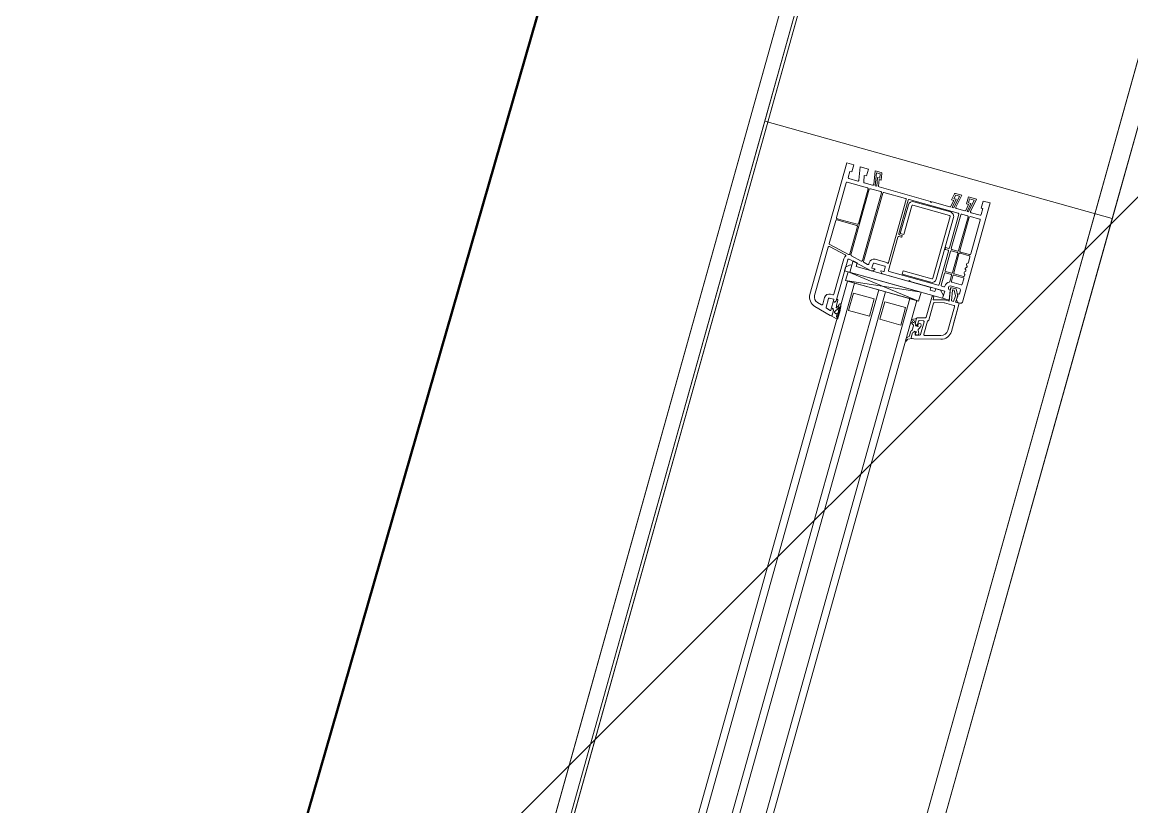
# Model space of a CAD drawing. Header units: metres. Extents: x -207 to 292, y -187 to 169.
# Drawn here: x -26.699 to -26.084, y -122.059 to -121.624 of the extents above; entities that cross this region are included whole.
import ezdxf

# ---------------------------------------------------------------- set-up
doc = ezdxf.new("R2010")
doc.units = ezdxf.units.M
for name, color, linetype, lineweight in [('A-DETL-GENF', 7, 'Continuous', 9), ('A-DOOR', 7, 'Continuous', 9), ('A-FLOR', 7, 'Continuous', 9), ('A-ROOF', 7, 'Continuous', 9), ('A-ROOF-PATT', 7, 'Continuous', 9), ('A-WALL', 7, 'Continuous', 9), ('C-BLDG-PADS', 7, 'Continuous', 9), ('C-TOPO', 7, 'Continuous', 9), ('edificios', 7, 'Continuous', 50), ('I-WALL', 7, 'Continuous', 9)]:
    doc.layers.add(name, color=color, linetype=linetype, lineweight=lineweight)
doc.layers.add('PR10-ARQ-PL-001-Emplazamiento-C-1_dwg', color=7, linetype='Continuous', lineweight=9, true_color=0x767676)

# ---------------------------------------------------------------- blocks, each defined once
blk = doc.blocks.new('Doors_GEALAN_S9000_Front-Door_With_Fixed-Glazing_0001 - FD_1_5-2126884-PLANTA EMPLAZAMIENTO ACTUALIZADO')
at = {"layer": 'A-DETL-GENF'}
for p, q in [((0.64935, 0.05), (0.725, 0.05)), ((0.725, 0.05), (0.725, 0.046)), ((0.641, 0.03603), (0.64355, 0.04555)), ((0.64616, 0.04485), (0.64548, 0.04233)), ((0.6773, 0.0473), (0.64935, 0.0473)), ((0.67574, 0.03704), (0.67779, 0.0467)), ((0.67886, 0.0469), (0.67639, 0.0353)), ((0.6926, 0.0473), (0.67935, 0.0473)), ((0.6931, 0.0352), (0.6931, 0.0468)), ((0.6938, 0.0468), (0.6938, 0.0352)), ((0.7143, 0.0473), (0.6943, 0.0473)), ((0.7148, 0.0352), (0.7148, 0.0468)), ((0.717, 0.0465), (0.717, 0.04139)), ((0.721, 0.047), (0.7175, 0.047)), ((0.721, 0.046), (0.721, 0.047)), ((0.725, 0.046), (0.721, 0.046)), ((0.64442, 0.03913), (0.64378, 0.03675)), ((0.6498, 0.0395), (0.6449, 0.0395)), ((0.64597, 0.0417), (0.6498, 0.0417)), ((0.6503, 0.0367), (0.6503, 0.039)), ((0.6525, 0.039), (0.6525, 0.0377)), ((0.653, 0.0372), (0.67344, 0.0372)), ((0.717, 0.03763), (0.717, 0.03289)), ((0.721, 0.03875), (0.71741, 0.03812)), ((0.71759, 0.04089), (0.725, 0.0422)), ((0.721, 0.0375), (0.721, 0.03875)), ((0.725, 0.0375), (0.721, 0.0375)), ((0.725, 0.0422), (0.725, 0.0375)), ((0.64024, 0.03211), (0.64089, 0.035)), ((0.64448, 0.0315), (0.64073, 0.0315)), ((0.64089, 0.035), (0.6443, 0.035)), ((0.641, 0.0355), (0.641, 0.03603)), ((0.64278, 0.03262), (0.6412, 0.0324)), ((0.6443, 0.035), (0.6415, 0.035)), ((0.64299, 0.03302), (0.64286, 0.0332)), ((0.64448, 0.0323), (0.64341, 0.0323)), ((0.64397, 0.0365), (0.6453, 0.0365)), ((0.6453, 0.036), (0.6443, 0.035)), ((0.6443, 0.035), (0.64502, 0.03551)), ((0.6453, 0.0365), (0.6453, 0.036)), ((0.6453, 0.0356), (0.6453, 0.03649)), ((0.6453, 0.03649), (0.6488, 0.03649)), ((0.64705, 0.034), (0.6462, 0.034)), ((0.64757, 0.0343), (0.64705, 0.034)), ((0.65025, 0.0343), (0.64757, 0.0343)), ((0.6488, 0.036), (0.6488, 0.0365)), ((0.6488, 0.0365), (0.6501, 0.0365)), ((0.6488, 0.03649), (0.6488, 0.0356)), ((0.6498, 0.035), (0.6488, 0.036)), ((0.64909, 0.03551), (0.64981, 0.035)), ((0.67346, 0.035), (0.6498, 0.035)), ((0.64981, 0.035), (0.65085, 0.035)), ((0.667, 0.033), (0.662, -0.009)), ((0.662, 0.033), (0.667, -0.009)), ((0.662, -0.009), (0.662, 0.033)), ((0.662, 0.033), (0.667, 0.033)), ((0.662, 0.032), (0.662, 0.028)), ((0.667, 0.035), (0.6691, 0.035)), ((0.667, -0.0185), (0.667, 0.035)), ((0.667, 0.033), (0.667, -0.009)), ((0.6711, 0.032), (0.667, 0.032)), ((0.6691, 0.035), (0.6711, 0.033)), ((0.6711, 0.02094), (0.67395, 0.0344)), ((0.6711, 0.033), (0.6711, 0.032)), ((0.6711, 0.032), (0.67376, 0.032)), ((0.67376, 0.032), (0.67323, 0.0295)), ((0.67603, 0.0336), (0.67476, 0.0276)), ((0.7143, 0.034), (0.67652, 0.034)), ((0.67688, 0.0347), (0.6926, 0.0347)), ((0.6943, 0.0347), (0.7143, 0.0347)), ((0.7148, 0.0275), (0.7148, 0.0335)), ((0.717, 0.03138), (0.7241, 0.03263)), ((0.717, 0.03046), (0.717, 0.03138)), ((0.7219, 0.03133), (0.717, 0.03046)), ((0.71759, 0.03239), (0.725, 0.0337)), ((0.7219, 0.03007), (0.7219, 0.03133)), ((0.7241, 0.03263), (0.7241, 0.03046)), ((0.725, 0.0337), (0.725, 0.03012)), ((0.6465, 0.015), (0.6465, 0.027)), ((0.6465, 0.027), (0.6565, 0.027)), ((0.6565, 0.027), (0.6565, 0.015)), ((0.662, 0.028), (0.662, 0.014)), ((0.67323, 0.0295), (0.6711, 0.0295)), ((0.6711, 0.0295), (0.6711, -0.0135)), ((0.67439, 0.0259), (0.67393, 0.0237)), ((0.7143, 0.0263), (0.67488, 0.0263)), ((0.67524, 0.027), (0.7143, 0.027)), ((0.7148, 0.0133), (0.7148, 0.0258)), ((0.717, 0.02913), (0.717, -0.0005)), ((0.721, 0.03025), (0.71741, 0.02962)), ((0.721, 0.029), (0.721, 0.03025)), ((0.72459, 0.02963), (0.721, 0.029)), ((0.7241, 0.03046), (0.7219, 0.03007)), ((0.6711, 0.02036), (0.6711, 0.02094)), ((0.67218, 0.01915), (0.67125, 0.02)), ((0.6724, 0.01915), (0.67218, 0.01915)), ((0.6726, 0.0207), (0.6726, 0.01935)), ((0.6751, 0.0209), (0.6728, 0.0209)), ((0.67442, 0.0231), (0.6751, 0.0231)), ((0.6756, 0.0144), (0.6756, 0.0204)), ((0.6778, 0.0204), (0.6778, 0.0144)), ((0.6565, 0.015), (0.6465, 0.015)), ((0.662, 0.014), (0.662, 0.01)), ((0.6711, -0.0005), (0.6711, 0.01444)), ((0.67125, 0.0148), (0.67204, 0.01559)), ((0.67204, 0.01559), (0.6724, 0.01565)), ((0.6726, 0.01545), (0.6726, 0.0141)), ((0.6728, 0.0139), (0.6751, 0.0139)), ((0.6781, 0.0128), (0.7143, 0.0128)), ((0.6465, -0.003), (0.6465, 0.009)), ((0.6465, 0.009), (0.6565, 0.009)), ((0.6565, 0.009), (0.6565, -0.003)), ((0.662, 0.01), (0.662, -0.004)), ((0.6733, 0.0112), (0.6733, -0.017)), ((0.69305, 0.0117), (0.6738, 0.0117)), ((0.69355, 0.00975), (0.69355, 0.0112)), ((0.6943, 0.0095), (0.6938, 0.0095)), ((0.69455, 0.0112), (0.69455, 0.00975)), ((0.7143, 0.0117), (0.69505, 0.0117)), ((0.6953, 0.00885), (0.6953, 0.01085)), ((0.6953, 0.01085), (0.7118, 0.01085)), ((0.7118, 0.00885), (0.6953, 0.00885)), ((0.7123, -0.01265), (0.7123, 0.00835)), ((0.7143, 0.00835), (0.7143, -0.01265)), ((0.7148, -0.017), (0.7148, 0.0112)), ((0.6738, -0.01265), (0.6738, 0.00385)), ((0.6738, 0.00385), (0.6758, 0.00385)), ((0.6758, 0.00385), (0.6758, -0.01265)), ((0.6565, -0.003), (0.6465, -0.003)), ((0.662, -0.004), (0.662, -0.008)), ((0.6716, -0.001), (0.6711, -0.0005)), ((0.6711, -0.0015), (0.6716, -0.001)), ((0.6711, -0.02161), (0.6711, -0.0015)), ((0.717, -0.0005), (0.7165, -0.001)), ((0.7165, -0.001), (0.717, -0.0015)), ((0.717, -0.0015), (0.717, -0.01163)), ((0.63976, -0.00873), (0.63872, -0.00829)), ((0.63976, -0.00873), (0.63872, -0.00829)), ((0.6388, -0.008), (0.64019, -0.008)), ((0.6388, -0.008), (0.64019, -0.008)), ((0.64101, -0.01119), (0.64003, -0.00898)), ((0.64101, -0.01119), (0.64003, -0.00898)), ((0.64084, -0.0083), (0.64193, -0.0093)), ((0.64084, -0.0083), (0.64193, -0.0093)), ((0.641, -0.01202), (0.641, -0.01098)), ((0.641, -0.01098), (0.64101, -0.01119)), ((0.641, -0.01202), (0.641, -0.01098)), ((0.641, -0.01098), (0.64101, -0.01119)), ((0.6449, -0.02655), (0.641, -0.01202)), ((0.6449, -0.02655), (0.641, -0.01202)), ((0.64401, -0.0105), (0.6415, -0.0105)), ((0.6415, -0.0105), (0.64401, -0.0105)), ((0.64401, -0.0105), (0.6415, -0.0105)), ((0.6415, -0.0105), (0.64401, -0.0105)), ((0.64193, -0.0093), (0.64428, -0.0093)), ((0.64193, -0.0093), (0.64428, -0.0093)), ((0.64501, -0.012), (0.64385, -0.012)), ((0.64501, -0.012), (0.64385, -0.012)), ((0.64461, -0.0111), (0.64401, -0.0105)), ((0.64401, -0.0105), (0.64501, -0.0115)), ((0.64461, -0.0111), (0.64401, -0.0105)), ((0.64401, -0.0105), (0.64501, -0.0115)), ((0.64529, -0.0111), (0.64461, -0.0111)), ((0.64529, -0.0111), (0.64461, -0.0111)), ((0.64499, -0.00959), (0.64515, -0.00975)), ((0.64499, -0.00959), (0.64515, -0.00975)), ((0.64501, -0.0115), (0.64501, -0.012)), ((0.64501, -0.0115), (0.64501, -0.012)), ((0.64529, -0.01235), (0.64529, -0.0111)), ((0.64529, -0.01235), (0.64529, -0.0111)), ((0.6455, -0.0099), (0.648, -0.0099)), ((0.6455, -0.0099), (0.648, -0.0099)), ((0.64891, -0.0111), (0.64829, -0.0111)), ((0.64829, -0.0111), (0.64829, -0.01235)), ((0.64891, -0.0111), (0.64829, -0.0111)), ((0.64829, -0.0111), (0.64829, -0.01235)), ((0.64843, -0.00965), (0.64935, -0.00825)), ((0.64843, -0.00965), (0.64935, -0.00825)), ((0.64851, -0.0115), (0.64951, -0.0105)), ((0.64851, -0.0115), (0.64951, -0.0105)), ((0.64851, -0.012), (0.64851, -0.0115)), ((0.64851, -0.012), (0.64851, -0.0115)), ((0.65117, -0.012), (0.64851, -0.012)), ((0.65117, -0.012), (0.64851, -0.012)), ((0.64951, -0.0105), (0.64891, -0.0111)), ((0.64951, -0.0105), (0.64891, -0.0111)), ((0.64951, -0.0105), (0.65242, -0.0105)), ((0.65251, -0.0105), (0.64951, -0.0105)), ((0.64951, -0.0105), (0.65242, -0.0105)), ((0.65251, -0.0105), (0.64951, -0.0105)), ((0.64979, -0.008), (0.65066, -0.008)), ((0.64979, -0.008), (0.65066, -0.008)), ((0.65242, -0.0105), (0.6511, -0.00825)), ((0.65242, -0.0105), (0.6511, -0.00825)), ((0.6529, -0.01087), (0.65404, -0.01513)), ((0.6529, -0.01087), (0.65404, -0.01513)), ((0.667, -0.009), (0.662, -0.009)), ((0.71741, -0.01212), (0.721, -0.01275)), ((0.721, -0.01275), (0.721, -0.0115)), ((0.721, -0.0115), (0.72459, -0.01213)), ((0.64337, -0.01263), (0.64391, -0.01463)), ((0.64337, -0.01263), (0.64391, -0.01463)), ((0.64439, -0.015), (0.6517, -0.015)), ((0.64439, -0.015), (0.6517, -0.015)), ((0.64683, -0.02604), (0.64452, -0.01743)), ((0.64683, -0.02604), (0.64452, -0.01743)), ((0.64635, -0.01316), (0.64477, -0.01393)), ((0.64635, -0.01316), (0.64477, -0.01393)), ((0.645, -0.0168), (0.65249, -0.0168)), ((0.645, -0.0168), (0.65249, -0.0168)), ((0.64511, -0.01243), (0.64529, -0.01235)), ((0.64511, -0.01243), (0.64529, -0.01235)), ((0.6488, -0.01393), (0.64723, -0.01316)), ((0.6488, -0.01393), (0.64723, -0.01316)), ((0.64829, -0.01235), (0.64846, -0.01243)), ((0.64829, -0.01235), (0.64846, -0.01243)), ((0.65218, -0.01437), (0.65165, -0.01237)), ((0.65218, -0.01437), (0.65165, -0.01237)), ((0.65335, -0.0173), (0.663, -0.0173)), ((0.65335, -0.0173), (0.663, -0.0173)), ((0.65453, -0.0155), (0.6667, -0.0155)), ((0.65453, -0.0155), (0.6667, -0.0155)), ((0.66348, -0.01767), (0.66487, -0.02284)), ((0.66348, -0.01767), (0.66487, -0.02284)), ((0.6667, -0.0165), (0.66482, -0.0165)), ((0.66482, -0.0165), (0.66647, -0.02263)), ((0.6667, -0.0165), (0.66482, -0.0165)), ((0.66482, -0.0165), (0.66647, -0.02263)), ((0.6667, -0.0155), (0.6667, -0.0165)), ((0.6667, -0.0155), (0.6667, -0.0165)), ((0.6711, -0.0135), (0.6695, -0.0135)), ((0.6695, -0.0135), (0.6695, -0.0163)), ((0.6695, -0.0163), (0.6711, -0.0163)), ((0.6711, -0.0163), (0.6711, -0.0185)), ((0.6738, -0.0175), (0.69305, -0.0175)), ((0.6763, -0.01315), (0.7118, -0.01315)), ((0.7118, -0.01515), (0.6763, -0.01515)), ((0.69355, -0.017), (0.69355, -0.01555)), ((0.6938, -0.0153), (0.6943, -0.0153)), ((0.69455, -0.01555), (0.69455, -0.017)), ((0.69505, -0.0175), (0.7143, -0.0175)), ((0.7219, -0.01383), (0.717, -0.01296)), ((0.717, -0.01296), (0.717, -0.01388)), ((0.717, -0.01388), (0.7241, -0.01513)), ((0.717, -0.01539), (0.717, -0.02013)), ((0.725, -0.0162), (0.71759, -0.01489)), ((0.7241, -0.01296), (0.7219, -0.01257)), ((0.7219, -0.01257), (0.7219, -0.01383)), ((0.7241, -0.01513), (0.7241, -0.01296)), ((0.725, -0.01262), (0.725, -0.0162)), ((0.6649, -0.0231), (0.6649, -0.0284)), ((0.6649, -0.0231), (0.6649, -0.0284)), ((0.6665, -0.02289), (0.6665, -0.02534)), ((0.6665, -0.02289), (0.6665, -0.02534)), ((0.6665, -0.02534), (0.67341, -0.02412)), ((0.6665, -0.02534), (0.67341, -0.02412)), ((0.667, -0.02125), (0.667, -0.0185)), ((0.6687, -0.0214), (0.667, -0.02125)), ((0.667, -0.0252), (0.667, -0.02125)), ((0.667, -0.02125), (0.6711, -0.02161)), ((0.67245, -0.02424), (0.667, -0.0252)), ((0.6711, -0.019), (0.6687, -0.0214)), ((0.6711, -0.0185), (0.6711, -0.019)), ((0.6733, -0.0191), (0.6733, -0.02025)), ((0.68055, -0.0186), (0.6738, -0.0186)), ((0.6748, -0.0292), (0.6748, -0.02361)), ((0.677, -0.024), (0.677, -0.0293)), ((0.67716, -0.0228), (0.68055, -0.0228)), ((0.68055, -0.0235), (0.6775, -0.0235)), ((0.68105, -0.0223), (0.68105, -0.0191)), ((0.68105, -0.0293), (0.68105, -0.024)), ((0.68175, -0.0191), (0.68175, -0.0223)), ((0.68175, -0.024), (0.68175, -0.0293)), ((0.6932, -0.0186), (0.68225, -0.0186)), ((0.68225, -0.0228), (0.6932, -0.0228)), ((0.6932, -0.0235), (0.68225, -0.0235)), ((0.6937, -0.0223), (0.6937, -0.0191)), ((0.6937, -0.0293), (0.6937, -0.024)), ((0.6944, -0.0191), (0.6944, -0.0223)), ((0.6944, -0.024), (0.6944, -0.0293)), ((0.7143, -0.0186), (0.6949, -0.0186)), ((0.6949, -0.0228), (0.7143, -0.0228)), ((0.7143, -0.0235), (0.6949, -0.0235)), ((0.7148, -0.0223), (0.7148, -0.0191)), ((0.7148, -0.0293), (0.7148, -0.024)), ((0.7219, -0.02233), (0.717, -0.02146)), ((0.717, -0.02146), (0.717, -0.02238)), ((0.717, -0.02238), (0.7241, -0.02363)), ((0.717, -0.02389), (0.717, -0.029)), ((0.71741, -0.02062), (0.721, -0.02125)), ((0.725, -0.0247), (0.71759, -0.02339)), ((0.721, -0.02125), (0.721, -0.02)), ((0.721, -0.02), (0.725, -0.02)), ((0.7241, -0.0209), (0.7219, -0.0209)), ((0.7219, -0.0209), (0.7219, -0.02233)), ((0.7241, -0.02363), (0.7241, -0.0209)), ((0.725, -0.02), (0.725, -0.0247)), ((0.6643, -0.029), (0.65069, -0.029)), ((0.6643, -0.029), (0.65069, -0.029)), ((0.6705, -0.02918), (0.66692, -0.0288)), ((0.66692, -0.0288), (0.667, -0.031)), ((0.6705, -0.02918), (0.66692, -0.0288)), ((0.66692, -0.0288), (0.667, -0.031)), ((0.67277, -0.02543), (0.667, -0.02644)), ((0.67277, -0.02543), (0.667, -0.02644)), ((0.667, -0.02644), (0.667, -0.0276)), ((0.667, -0.02644), (0.667, -0.0276)), ((0.667, -0.0276), (0.67023, -0.02794)), ((0.667, -0.0276), (0.67023, -0.02794)), ((0.667, -0.03), (0.6685, -0.029)), ((0.667, -0.0315), (0.667, -0.03)), ((0.6685, -0.029), (0.6718, -0.029)), ((0.67023, -0.02794), (0.673, -0.02634)), ((0.67023, -0.02794), (0.673, -0.02634)), ((0.674, -0.02715), (0.6705, -0.02918)), ((0.674, -0.02715), (0.6705, -0.02918)), ((0.6718, -0.029), (0.6718, -0.0297)), ((0.6718, -0.0297), (0.6743, -0.0297)), ((0.673, -0.02634), (0.673, -0.02562)), ((0.673, -0.02634), (0.673, -0.02562)), ((0.674, -0.02461), (0.674, -0.02715)), ((0.674, -0.02461), (0.674, -0.02715)), ((0.6743, -0.0297), (0.6748, -0.0292)), ((0.6775, -0.0298), (0.68055, -0.0298)), ((0.68225, -0.0298), (0.6828, -0.0298)), ((0.6899, -0.0298), (0.6932, -0.0298)), ((0.6949, -0.0298), (0.7143, -0.0298)), ((0.7175, -0.0295), (0.721, -0.0295)), ((0.721, -0.0295), (0.721, -0.0285)), ((0.721, -0.0285), (0.725, -0.0285)), ((0.725, -0.0285), (0.725, -0.0325)), ((0.667, -0.031), (0.65069, -0.031)), ((0.667, -0.031), (0.65069, -0.031)), ((0.65498, -0.031), (0.667, -0.031)), ((0.65498, -0.031), (0.667, -0.031)), ((0.725, -0.0325), (0.668, -0.0325))]:
    blk.add_line(p, q, dxfattribs=at)
at = {"layer": 'A-DETL-GENF', "color": 176, "true_color": 0x00007f}
for p, q in [((0.662, 0.032), (0.328, 0.032)), ((0.662, -0.008), (0.662, 0.032)), ((0.328, 0.028), (0.662, 0.028)), ((0.328, 0.014), (0.662, 0.014)), ((0.328, 0.01), (0.662, 0.01)), ((0.328, -0.004), (0.662, -0.004)), ((0.328, -0.008), (0.662, -0.008))]:
    blk.add_line(p, q, dxfattribs=at)
at = {"layer": 'A-DETL-GENF'}
blk.add_circle((0.65022, -0.00935), 0.00055, dxfattribs=at)
blk.add_circle((0.65022, -0.00935), 0.00055, dxfattribs=at)
for centre, radius, start, end in [((0.64935, 0.044), 0.006, 90, 165), ((0.64935, 0.044), 0.0033, 90, 165), ((0.6773, 0.0468), 0.0005, 348, 90), ((0.67935, 0.0468), 0.0005, 90, 168), ((0.6926, 0.0468), 0.0005, 0, 90), ((0.6943, 0.0468), 0.0005, 90, 180), ((0.7143, 0.0468), 0.0005, 0, 90), ((0.7175, 0.0465), 0.0005, 90, 180), ((0.6449, 0.039), 0.0005, 90, 165), ((0.64597, 0.0422), 0.0005, 165, 270), ((0.6498, 0.039), 0.0027, 0, 90), ((0.6498, 0.039), 0.0005, 0, 90), ((0.653, 0.0377), 0.0005, 180, 270), ((0.67344, 0.0345), 0.0027, 55.61486, 90), ((0.67525, 0.03714), 0.0005, 235.61486, 348), ((0.7175, 0.04139), 0.0005, 180, 280), ((0.7175, 0.03763), 0.0005, 100, 180), ((0.64073, 0.032), 0.0005, 167.36981, 270), ((0.6415, 0.0355), 0.0005, 180, 270), ((0.64302, 0.03332), 0.0002, 139.87402, 215.44416), ((0.64265, 0.03292), 0.00035, 301.09408, 17.67471), ((0.64291, 0.03207), 0.00055, 24.31506, 97.51282), ((0.64073, 0.03525), 0.0028, 319.87402, 333.97369), ((0.6436, 0.03385), 0.0004, 54.6341, 153.97369), ((0.64397, 0.0367), 0.0002, 165, 270), ((0.65061, 0.04373), 0.01171, 234.6341, 252.30228), ((0.64448, 0.0515), 0.0192, 270, 277.68267), ((0.64448, 0.0515), 0.02, 270, 281.32847), ((0.64531, 0.0351), 0.0005, 90.45428, 125.21759), ((0.6462, 0.0339), 0.0001, 90, 239.40922), ((0.65069, 0.04148), 0.0089, 239.40922, 255.35384), ((0.64831, 0.03238), 0.0005, 281.32847, 75.35384), ((0.6488, 0.0351), 0.0005, 54.78241, 89.54567), ((0.6501, 0.0367), 0.0002, 270, 0), ((0.65025, 0.0349), 0.0006, 270, 0), ((0.67346, 0.0345), 0.0005, 348.0455, 90), ((0.67652, 0.0335), 0.0005, 90, 168), ((0.67688, 0.0352), 0.0005, 168, 270), ((0.6926, 0.0352), 0.0005, 270, 0), ((0.6943, 0.0352), 0.0005, 180, 270), ((0.7143, 0.0352), 0.0005, 270, 0), ((0.7143, 0.0335), 0.0005, 0, 90), ((0.7175, 0.03289), 0.0005, 180, 280), ((0.67488, 0.0258), 0.0005, 90, 168), ((0.67524, 0.0275), 0.0005, 168, 270), ((0.7143, 0.0275), 0.0005, 270, 0), ((0.7143, 0.0258), 0.0005, 0, 90), ((0.7175, 0.02913), 0.0005, 100, 180), ((0.7245, 0.03012), 0.0005, 280, 0), ((0.6716, 0.02036), 0.0005, 180, 225), ((0.6724, 0.01935), 0.0002, 270, 0), ((0.6728, 0.0207), 0.0002, 90, 180), ((0.67442, 0.0236), 0.0005, 168, 270), ((0.6751, 0.0204), 0.0027, 0, 90), ((0.6751, 0.0204), 0.0005, 0, 90), ((0.6716, 0.01444), 0.0005, 135, 180), ((0.6724, 0.01545), 0.0002, 0, 90), ((0.6728, 0.0141), 0.0002, 180, 270), ((0.6751, 0.0144), 0.0005, 270, 0), ((0.6781, 0.0133), 0.0005, 159.89449, 270), ((0.6751, 0.0144), 0.0027, 339.89449, 0), ((0.7143, 0.0133), 0.0005, 270, 0), ((0.6738, 0.0112), 0.0005, 90, 180), ((0.69305, 0.0112), 0.0005, 0, 90), ((0.6938, 0.00975), 0.00025, 180, 270), ((0.6943, 0.00975), 0.00025, 270, 0), ((0.69505, 0.0112), 0.0005, 90, 180), ((0.7118, 0.00835), 0.0025, 0, 90), ((0.7118, 0.00835), 0.0005, 0, 90), ((0.7143, 0.0112), 0.0005, 0, 90), ((0.63879, -0.00815), 0.000153, 83.40902, 242.12493), ((0.63879, -0.00815), 0.000153, 83.40902, 242.12493), ((0.63957, -0.00919), 0.0005, 24.02354, 67.25486), ((0.63957, -0.00919), 0.0005, 24.02354, 67.25486), ((0.63995, -0.00937), 0.00139, 50.50658, 80.1615), ((0.63995, -0.00937), 0.00139, 50.50658, 80.1615), ((0.6415, -0.011), 0.0005, 89.63763, 178), ((0.6415, -0.011), 0.0005, 89.63763, 178), ((0.64151, -0.011), 0.0005, 90, 180), ((0.64151, -0.011), 0.0005, 90, 180), ((0.64385, -0.0125), 0.0005, 90, 195), ((0.64385, -0.0125), 0.0005, 90, 195), ((0.64436, -0.01305), 0.000975, 39.42755, 294.97829), ((0.64436, -0.01305), 0.000975, 39.42755, 294.97829), ((0.64428, -0.0103), 0.001, 45, 90), ((0.64428, -0.0103), 0.001, 45, 90), ((0.6455, -0.0094), 0.0005, 225, 270), ((0.6455, -0.0094), 0.0005, 225, 270), ((0.648, -0.0094), 0.0005, 270, 330), ((0.648, -0.0094), 0.0005, 270, 330), ((0.64921, -0.01305), 0.000975, 245.02171, 140.57245), ((0.64921, -0.01305), 0.000975, 245.02171, 140.57245), ((0.64979, -0.0085), 0.0005, 90, 150), ((0.64979, -0.0085), 0.0005, 90, 150), ((0.65066, -0.0085), 0.0005, 30, 90), ((0.65066, -0.0085), 0.0005, 30, 90), ((0.65117, -0.0125), 0.0005, 15, 90), ((0.65117, -0.0125), 0.0005, 15, 90), ((0.65242, -0.011), 0.0005, 15, 90), ((0.65242, -0.011), 0.0005, 15, 90), ((0.7175, -0.01163), 0.0005, 180, 260), ((0.7245, -0.01262), 0.0005, 0, 80), ((0.64439, -0.0145), 0.0005, 195, 270), ((0.64439, -0.0145), 0.0005, 195, 270), ((0.645, -0.0173), 0.0005, 90, 195), ((0.645, -0.0173), 0.0005, 90, 195), ((0.64679, -0.01406), 0.001, 63.92559, 116.07441), ((0.64679, -0.01406), 0.001, 63.92559, 116.07441), ((0.6517, -0.0145), 0.0005, 270, 15), ((0.6517, -0.0145), 0.0005, 270, 15), ((0.65249, -0.0173), 0.0005, 30, 90), ((0.65249, -0.0173), 0.0005, 30, 90), ((0.65335, -0.0168), 0.0005, 210, 270), ((0.65335, -0.0168), 0.0005, 210, 270), ((0.65453, -0.015), 0.0005, 195, 270), ((0.65453, -0.015), 0.0005, 195, 270), ((0.663, -0.0178), 0.0005, 15, 90), ((0.663, -0.0178), 0.0005, 15, 90), ((0.6738, -0.017), 0.0005, 180, 270), ((0.6763, -0.01265), 0.0025, 180, 270), ((0.6763, -0.01265), 0.0005, 180, 270), ((0.69305, -0.017), 0.0005, 270, 0), ((0.6938, -0.01555), 0.00025, 90, 180), ((0.6943, -0.01555), 0.00025, 0, 90), ((0.69505, -0.017), 0.0005, 180, 270), ((0.7118, -0.01265), 0.0025, 270, 0), ((0.7118, -0.01265), 0.0005, 270, 0), ((0.7143, -0.017), 0.0005, 270, 0), ((0.7175, -0.01539), 0.0005, 80, 180), ((0.6639, -0.0231), 0.001, 0, 15), ((0.6639, -0.0231), 0.001, 0, 15), ((0.6655, -0.02289), 0.001, 0, 15), ((0.6655, -0.02289), 0.001, 0, 15), ((0.6737, -0.0242), 0.00125, 28.35764, 181.78384), ((0.6738, -0.0191), 0.0005, 90, 180), ((0.6738, -0.02025), 0.0005, 180, 268.54932), ((0.6735, -0.02461), 0.0005, 0, 100), ((0.6735, -0.02461), 0.0005, 0, 100), ((0.6737, -0.0242), 0.00345, 28.75156, 88.54932), ((0.67716, -0.0223), 0.0005, 208.75156, 270), ((0.6775, -0.024), 0.0005, 90, 180), ((0.68055, -0.0191), 0.0005, 0, 90), ((0.68055, -0.0223), 0.0005, 270, 0), ((0.68055, -0.024), 0.0005, 0, 90), ((0.68225, -0.0191), 0.0005, 90, 180), ((0.68225, -0.0223), 0.0005, 180, 270), ((0.68225, -0.024), 0.0005, 90, 180), ((0.6932, -0.0191), 0.0005, 0, 90), ((0.6932, -0.0223), 0.0005, 270, 0), ((0.6932, -0.024), 0.0005, 0, 90), ((0.6949, -0.0191), 0.0005, 90, 180), ((0.6949, -0.0223), 0.0005, 180, 270), ((0.6949, -0.024), 0.0005, 90, 180), ((0.7143, -0.0191), 0.0005, 0, 90), ((0.7143, -0.0223), 0.0005, 270, 0), ((0.7143, -0.024), 0.0005, 0, 90), ((0.7175, -0.02013), 0.0005, 180, 260), ((0.7175, -0.02389), 0.0005, 80, 180), ((0.65069, -0.025), 0.006, 195, 270), ((0.65069, -0.025), 0.006, 195, 270), ((0.65069, -0.025), 0.004, 195, 270), ((0.65069, -0.025), 0.004, 195, 270), ((0.6643, -0.0284), 0.0006, 270, 0), ((0.6643, -0.0284), 0.0006, 270, 0), ((0.6728, -0.02562), 0.0002, 0, 100), ((0.6728, -0.02562), 0.0002, 0, 100), ((0.6775, -0.0293), 0.0005, 180, 270), ((0.68055, -0.0293), 0.0005, 270, 0), ((0.68225, -0.0293), 0.0005, 180, 270), ((0.6828, -0.0293), 0.0005, 270, 336.83816), ((0.684, -0.02981), 0.0008, 25.33168, 156.83816), ((0.68517, -0.02926), 0.0005, 205.33168, 334.66832), ((0.68635, -0.02981), 0.0008, 25.33168, 154.66832), ((0.68752, -0.02926), 0.0005, 205.33168, 334.66832), ((0.6887, -0.02981), 0.0008, 23.16184, 154.66832), ((0.6899, -0.0293), 0.0005, 203.16184, 270), ((0.6932, -0.0293), 0.0005, 270, 0), ((0.6949, -0.0293), 0.0005, 180, 270), ((0.7143, -0.0293), 0.0005, 270, 0), ((0.7175, -0.029), 0.0005, 180, 270), ((0.668, -0.0315), 0.001, 180, 270)]:
    blk.add_arc(centre, radius, start, end, dxfattribs=at)
blk = doc.blocks.new('YADRAN_LASQUEMAS_ARQ_MO_007_AREA SALA y TRANSF ELECT_rvt-1-PLANTA EMPLAZAMIENTO ACTUALIZADO')
at = {"layer": 'A-ROOF-PATT', "true_color": 0x008040}
h = blk.add_hatch(dxfattribs=at)
h.set_pattern_fill('FP_67', color=116, style=0, pattern_type=2)
h.set_pattern_definition([(74.381, (2.391, -13.727), (-0.3370757, 0.0942337), [])])
h.paths.add_polyline_path([(-8.45468, -128.73375), (-7.33351, -124.7234), (-25.71096, -119.58566), (-26.83212, -123.596), (-11.30837, -127.93595)])
at = {"layer": 'A-FLOR'}
for p, q in [((-27.83255, -127.91061), (-25.41878, -119.2767)), ((-25.41878, -119.2767), (-27.83255, -127.91061))]:
    blk.add_line(p, q, dxfattribs=at)
at = {"layer": 'A-ROOF'}
blk.add_line((-26.83212, -123.596), (-25.71096, -119.58566), dxfattribs=at)
at = {"layer": 'A-WALL'}
for p, q in [((-27.23766, -125.07705), (-25.6668, -119.45817)), ((-25.6668, -119.45817), (-26.28756, -121.67859)), ((-25.47419, -119.51202), (-27.04505, -125.1309)), ((-26.09495, -121.73244), (-25.47419, -119.51202)), ((-26.28756, -121.67859), (-26.68335, -123.09431)), ((-26.09495, -121.73244), (-26.28756, -121.67859)), ((-26.09495, -121.73244), (-26.28756, -121.67859)), ((-26.49073, -123.14816), (-26.09495, -121.73244))]:
    blk.add_line(p, q, dxfattribs=at)
at = {"layer": 'I-WALL'}
for p, q in [((-25.65611, -119.38947), (-28.01162, -127.815)), ((-28.00199, -127.81769), (-25.64648, -119.39216)), ((-25.71477, -119.63644), (-26.8226, -123.59907))]:
    blk.add_line(p, q, dxfattribs=at)
at = {"layer": 'A-DOOR', "lineweight": 9, "rotation": 74.38070816080241}
blk.add_blockref('Doors_GEALAN_S9000_Front-Door_With_Fixed-Glazing_0001 - FD_1_5-2126884-PLANTA EMPLAZAMIENTO ACTUALIZADO', (-26.38915, -122.41337), dxfattribs=at)
blk = doc.blocks.new('PR10-ARQ-PL-001-Emplazamiento-C-1_dwg-674643-PLANTA EMPLAZAMIENTO ACTUALIZADO')
at = {"lineweight": 9, "true_color": 0x0000ff}
h = blk.add_hatch(dxfattribs=at)
h.set_pattern_fill('FP_4', color=5, style=0, pattern_type=2)
h.set_pattern_definition([(45, (0, 0), (-0.2245064, 0.2245064), [])])
h.paths.add_polyline_path([(-9.57533, -132.95527), (-7.05597, -124.2089), (-25.69909, -119.1399), (-28.21845, -127.88627), (-9.58201, -132.95345)])
at = {"lineweight": 9, "flags": 128}
blk.add_lwpolyline([(-9.63067, -132.94022), (-9.57533, -132.95527), (-7.05597, -124.2089), (-25.69909, -119.1399), (-28.21845, -127.88627)], dxfattribs=at)
at = {"layer": 'C-BLDG-PADS'}
blk.add_line((-28.05435, -127.96784), (-25.61741, -119.25104), dxfattribs=at)
at = {"layer": 'C-TOPO'}
blk.add_line((-25.61741, -119.25104), (-28.05435, -127.96784), dxfattribs=at)
at = {"layer": 'C-TOPO', "flags": 128}
for points in [[(-30.98687, -127.54995), (-28.6845, -127.65888), (-28.16009, -127.68369), (-27.55642, -125.58794), (-25.69909, -119.1399), (-24.25755, -119.53185), (-23.4006, -119.76485), (-22.54037, -119.99874), (-20.0442, -120.67744), (-13.36315, -122.494), (-13.12849, -122.5578), (-12.69645, -122.67527), (-12.30352, -122.78211), (-11.51543, -122.99639), (-10.79911, -123.19115), (-9.49657, -123.54531)], [(-13.36315, -122.494), (-20.0442, -120.67744), (-22.54037, -119.99874), (-23.4006, -119.76485), (-24.25755, -119.53185), (-25.69909, -119.1399), (-27.55642, -125.58794), (-28.16009, -127.68369), (-28.19958, -127.68183), (-28.19958, -128.30366), (-26.97438, -128.63567), (-26.61684, -128.73256), (-20.79095, -130.31135), (-17.95542, -131.07976), (-17.85579, -131.10675), (-16.44696, -131.48854)], [(-28.05435, -127.96784), (-27.21249, -124.95655), (-25.61741, -119.25104)], [(-28.05435, -127.96784), (-27.21249, -124.95655), (-25.61741, -119.25104)], [(-25.61741, -119.25104), (-27.21249, -124.95655), (-28.05435, -127.96784)]]:
    blk.add_lwpolyline(points, dxfattribs=at)
at = {"layer": 'edificios', "flags": 128}
blk.add_lwpolyline([(-28.21845, -127.88627), (-25.69909, -119.1399), (-7.05597, -124.2089), (-9.57533, -132.95527), (-9.63067, -132.94022)], dxfattribs=at)

msp = doc.modelspace()

# ---------------------------------------------------------------- linework, layer by layer
at = {"layer": 'C-BLDG-PADS'}
msp.add_line((-28.05602, -127.9738), (-25.61573, -119.24501), dxfattribs=at)
at = {"layer": 'C-TOPO'}
for p, q in [((-25.69909, -119.1399), (-27.55642, -125.58794)), ((-27.55642, -125.58794), (-25.69909, -119.1399)), ((-25.61572, -119.24501), (-28.05602, -127.97381)), ((-27.21249, -124.95655), (-25.61572, -119.24501)), ((-25.61572, -119.24501), (-27.21249, -124.95655)), ((-25.61572, -119.24501), (-27.21249, -124.95655))]:
    msp.add_line(p, q, dxfattribs=at)

# ---------------------------------------------------------------- block references
at = {"lineweight": 5}
msp.add_blockref('YADRAN_LASQUEMAS_ARQ_MO_007_AREA SALA y TRANSF ELECT_rvt-1-PLANTA EMPLAZAMIENTO ACTUALIZADO', (0, 0), dxfattribs=at)
at = {"layer": 'PR10-ARQ-PL-001-Emplazamiento-C-1_dwg', "color": 7}
msp.add_blockref('PR10-ARQ-PL-001-Emplazamiento-C-1_dwg-674643-PLANTA EMPLAZAMIENTO ACTUALIZADO', (0, 0), dxfattribs=at)

doc.saveas('drawing.dxf')
